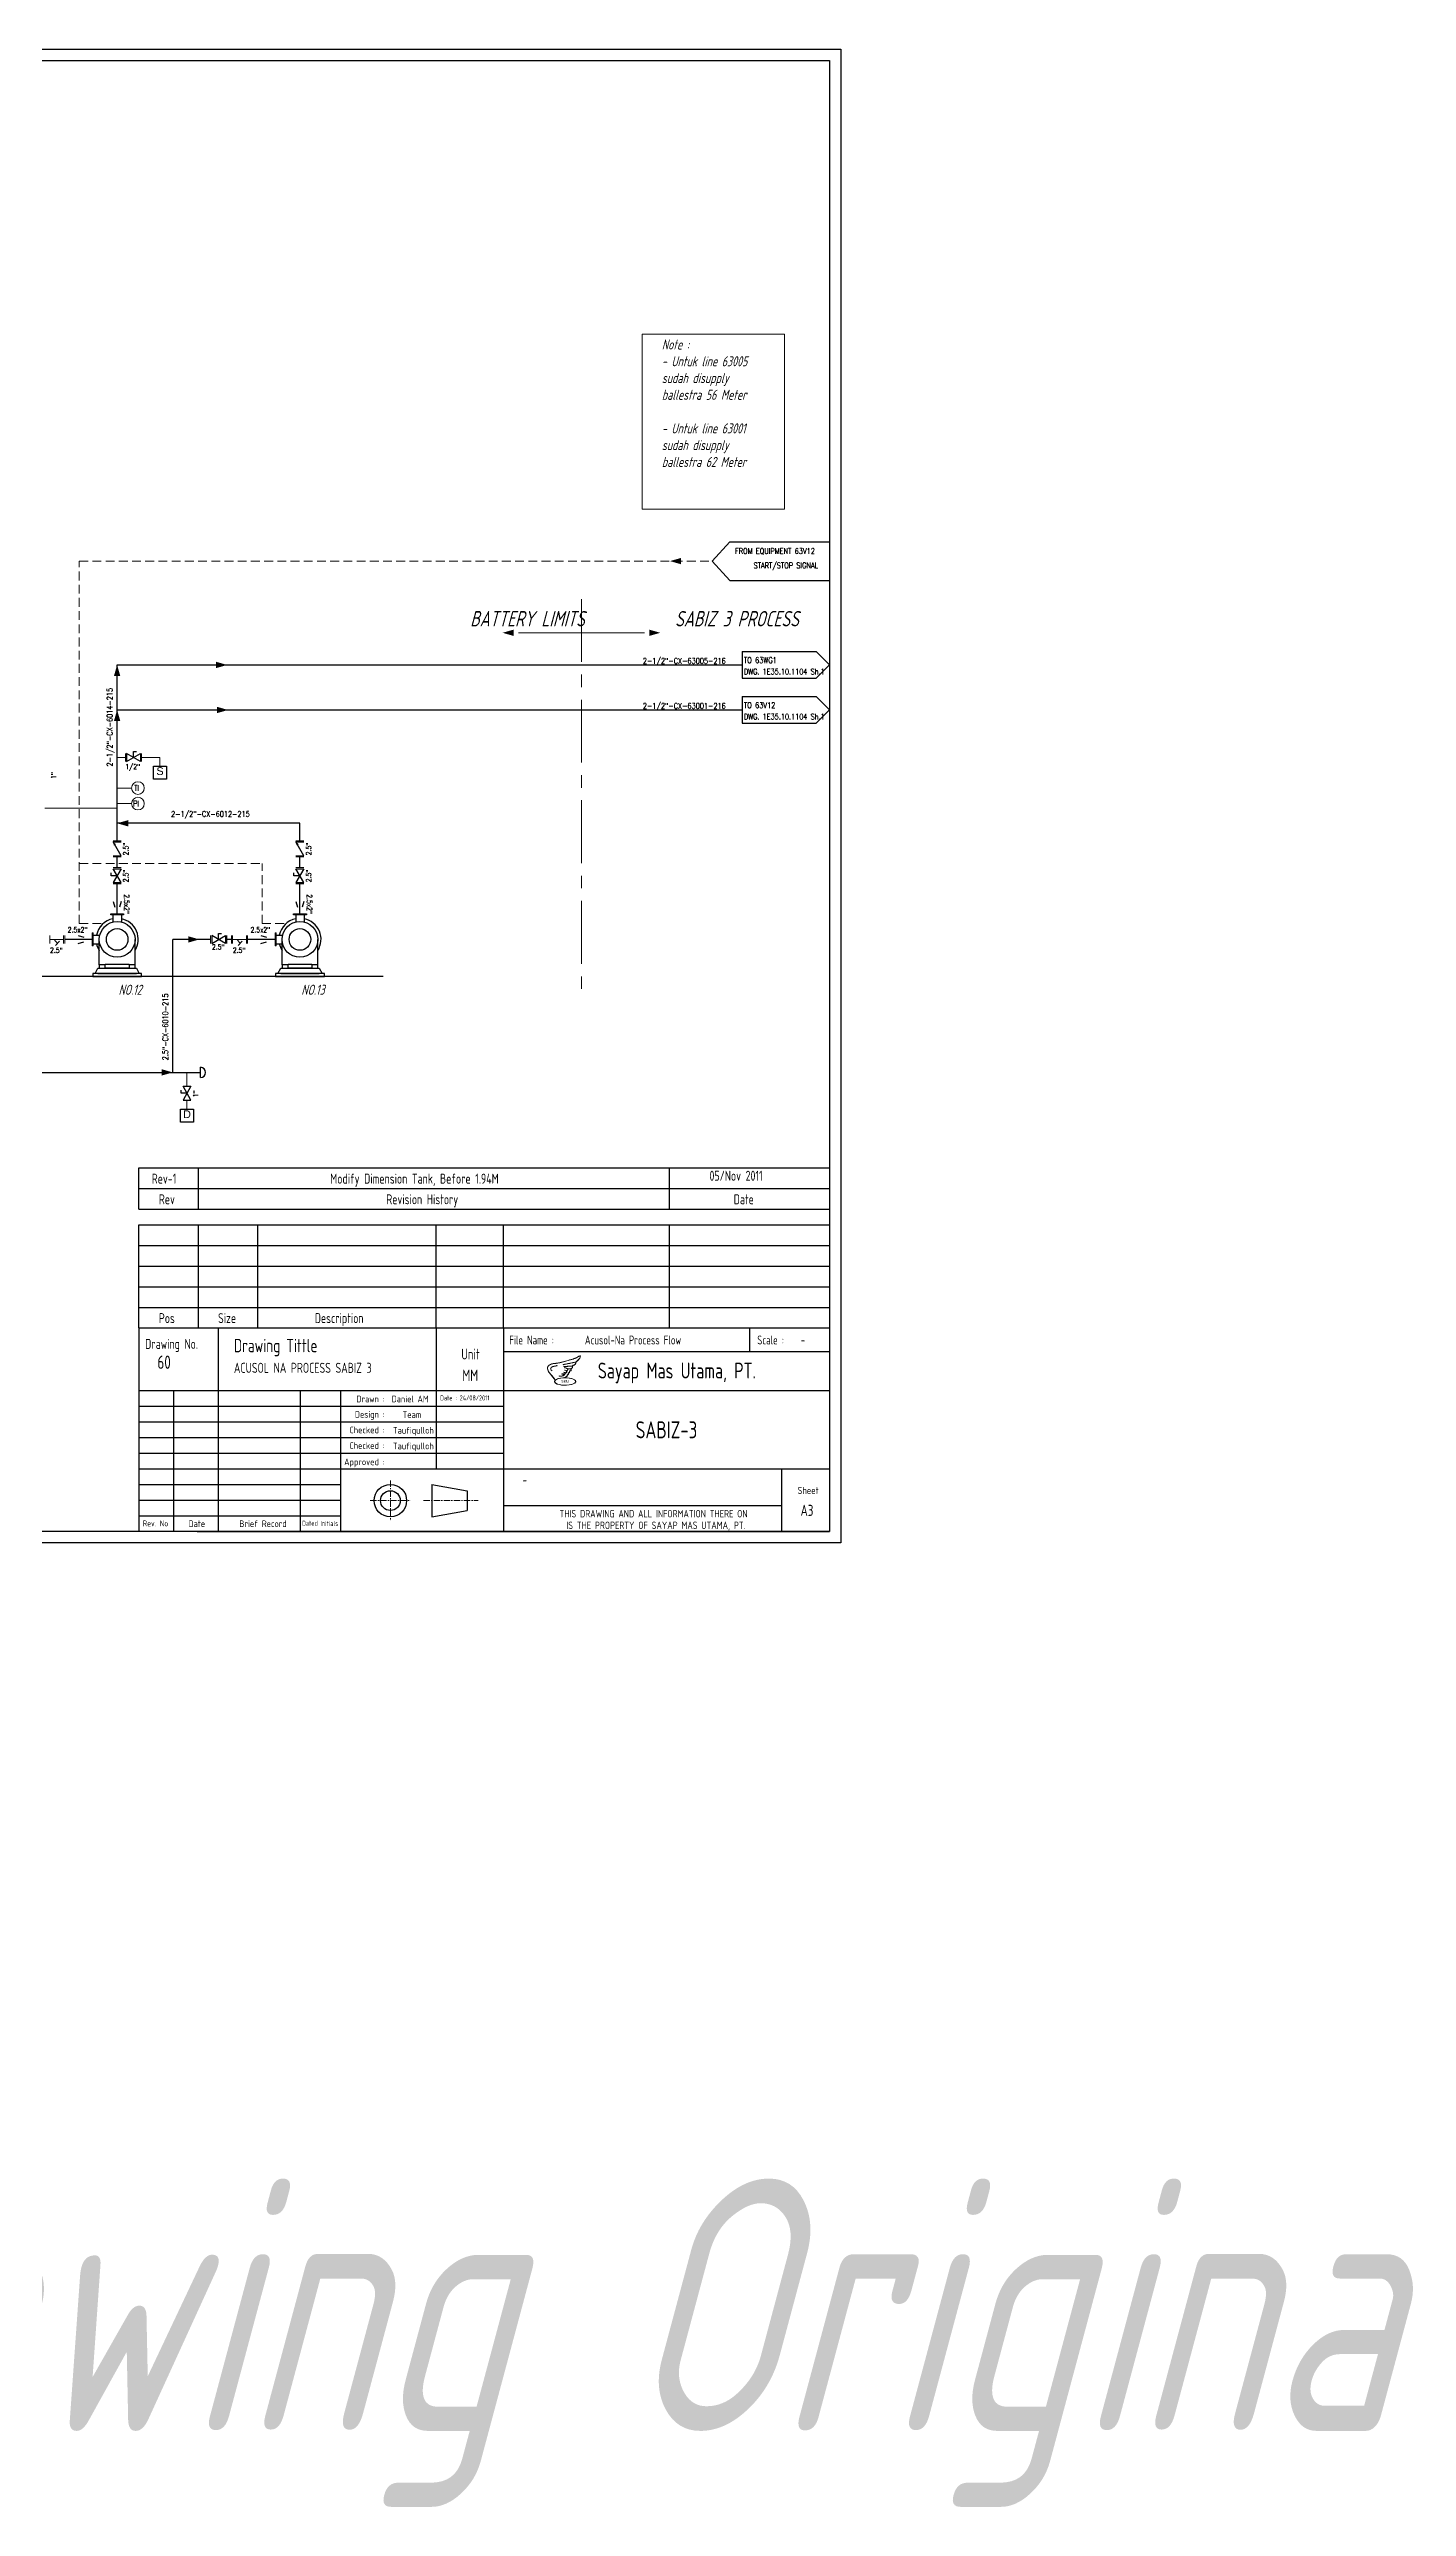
# Model space of a CAD drawing. Extents: x -29512 to 147477, y -5232 to 39709.
# Drawn here: x 140248.1 to 140517.9, y 7684.6 to 8173.2 of the extents above; entities that cross this region are included whole.
import ezdxf
from ezdxf.enums import TextEntityAlignment as Align

# ---------------------------------------------------------------- set-up
doc = ezdxf.new("R2010")
doc.units = 0
doc.linetypes.add('CENTER', pattern=[2, 1.25, -0.25, 0.25, -0.25])
doc.linetypes.add('HIDDEN', pattern=[0.375, 0.25, -0.125])
doc.layers.get('0').update_dxf_attribs({"linetype": 'CONTINUOUS'})
doc.layers.add('DIMENSI', color=20, linetype='CONTINUOUS', lineweight=9)
doc.layers.add('FITTING', color=7, linetype='CONTINUOUS', lineweight=13)
for name, color, linetype in [('DIMENSION', 3, 'CONTINUOUS'), ('P-707D', 7, 'CONTINUOUS'), ('RAHMEN025', 7, 'CONTINUOUS'), ('RAHMEN07', 5, 'CONTINUOUS'), ('RED', 1, 'CONTINUOUS'), ('roller', 11, 'CONTINUOUS'), ('S', 7, 'CONTINUOUS')]:
    doc.layers.add(name, color=color, linetype=linetype)
doc.styles.add('A3', font='arial.ttf', dxfattribs={"height": 0.3})
doc.styles.add('ISOCP', font='isocp.shx', dxfattribs={"width": 0.8, "height": 2})
doc.styles.add('S', font='ITALIC', dxfattribs={"height": 6})
doc.styles.add('S25', font='SIMPLEX', dxfattribs={"width": 0.8, "height": 0.25})
doc.styles.add('S3', font='SIMPLEX', dxfattribs={"width": 0.9, "height": 0.3})
doc.styles.add('S35S', font='SIMPLEX', dxfattribs={"width": 0.5, "height": 0.35})
doc.styles.get("Standard").update_dxf_attribs({"font": 'isocp.shx'})
doc.styles.add('STYLE4', font='isocp.shx', dxfattribs={"width": 0.8, "oblique": 15, "height": 2})

# ---------------------------------------------------------------- blocks, each defined once
blk = doc.blocks.new('LOSAN', base_point=(47, 38))
for p, q in [((47, 38.7), (50.9, 38.7)), ((47, 37.3), (50.9, 37.3))]:
    blk.add_line(p, q)
at = {"layer": 'S'}
for tag, p, height, style, width in [('3', (47.1, 38.1), 0.35, 'S35S', 0.5), ('4', (47.1, 37.5), 0.35, 'S35S', 0.5), ('2', (47.1, 37.5), 0.3, 'S3', 0.9), ('1', (47.1, 38.1), 0.3, 'S3', 0.9)]:
    blk.add_attdef(tag, p, '', height=height, dxfattribs=dict(at, style=style, width=width))
blk = doc.blocks.new('A$C0A2C2E44')
at = {"color": 1}
for p, q in [((0.182, 0.563), (0.186, 0.568)), ((0.306, 0.203), (0.313, 0.206)), ((0.377, 0.783), (0.38, 0.778)), ((0.465, 0.367), (0.464, 0.362)), ((0.573, 0.45), (0.572, 0.444)), ((0.621, 0.816), (0.622, 0.81)), ((0.638, 0.518), (0.636, 0.513)), ((0.652, 0.747), (0.652, 0.741)), ((0.67, 0.594), (0.669, 0.589)), ((0.683, 0.291), (0.672, 0.288)), ((0.677, 0.698), (0.676, 0.692)), ((0.689, 0.298), (0.683, 0.291)), ((0.687, 0.455), (0.693, 0.454)), ((0.693, 0.454), (0.689, 0.449))]:
    blk.add_line(p, q, dxfattribs=at)
blk.add_ellipse((0.694, 0.147), major_axis=(0.415, 0), ratio=0.340845, dxfattribs=at)
for points, knots in [([(0, 0.689), (0.002, 0.729), (0.027, 0.764), (0.086, 0.813), (0.123, 0.829), (0.24, 0.864), (0.313, 0.866), (0.46, 0.89), (0.534, 0.906), (0.678, 0.941), (0.748, 0.961), (0.893, 1.005), (0.971, 1.028), (1.067, 1.059), (1.092, 1.067), (1.142, 1.09), (1.165, 1.102), (1.223, 1.137), (1.255, 1.159), (1.287, 1.161), (1.297, 1.154), (1.299, 1.132), (1.296, 1.118), (1.286, 1.079), (1.274, 1.058), (1.241, 1.021), (1.223, 1.004), (1.196, 0.971), (1.184, 0.957), (1.153, 0.936), (1.139, 0.93), (1.129, 0.908), (1.129, 0.89), (1.117, 0.839), (1.09, 0.812), (1.033, 0.788), (1.009, 0.781), (0.991, 0.759), (0.993, 0.742), (0.989, 0.702), (0.981, 0.683), (0.953, 0.66), (0.933, 0.654), (0.92, 0.644), (0.921, 0.643), (0.929, 0.626), (0.936, 0.614), (0.935, 0.59), (0.93, 0.579), (0.908, 0.561), (0.887, 0.561), (0.869, 0.556), (0.869, 0.556), (0.872, 0.54), (0.877, 0.527), (0.874, 0.503), (0.867, 0.493), (0.845, 0.487), (0.833, 0.486), (0.83, 0.484), (0.83, 0.483), (0.831, 0.471), (0.832, 0.464), (0.832, 0.452), (0.831, 0.446), (0.825, 0.429), (0.818, 0.419), (0.799, 0.403), (0.786, 0.397), (0.778, 0.387), (0.782, 0.372), (0.769, 0.348), (0.757, 0.343), (0.733, 0.332), (0.723, 0.327), (0.705, 0.314), (0.697, 0.306), (0.689, 0.298)], [0, 0, 0, 0, 0.112073, 0.112073, 0.224146, 0.224146, 0.448293, 0.448293, 0.672439, 0.672439, 0.896585, 0.896585, 1.120731, 1.120731, 1.219343, 1.219343, 1.294581, 1.294581, 1.368103, 1.368103, 1.401614, 1.401614, 1.435126, 1.435126, 1.508266, 1.508266, 1.581406, 1.581406, 1.636272, 1.636272, 1.68334, 1.68334, 1.730409, 1.730409, 1.826705, 1.826705, 1.89211, 1.89211, 1.945825, 1.945825, 1.99954, 1.99954, 2.039843, 2.039843, 2.067924, 2.067924, 2.096006, 2.096006, 2.124087, 2.124087, 2.164088, 2.164088, 2.192796, 2.192796, 2.221504, 2.221504, 2.247194, 2.247194, 2.272885, 2.272885, 2.289397, 2.289397, 2.305909, 2.305909, 2.322421, 2.322421, 2.355445, 2.355445, 2.388458, 2.388458, 2.422729, 2.422729, 2.456999, 2.456999, 2.49127, 2.49127, 2.526206, 2.526206, 2.526206, 2.526206]), ([(0, 0.689), (-0.001, 0.663), (0.001, 0.634), (0.019, 0.583), (0.031, 0.559), (0.066, 0.501), (0.091, 0.469), (0.116, 0.438)], [0, 0, 0, 0, 0.0794682, 0.0794682, 0.1589365, 0.1589365, 0.278945, 0.278945, 0.278945, 0.278945]), ([(0.116, 0.438), (0.178, 0.364), (0.237, 0.287), (0.301, 0.209), (0.303, 0.206), (0.306, 0.203)], [0, 0, 0, 0, 0.2904194, 0.2904194, 0.3019642, 0.3019642, 0.3019642, 0.3019642]), ([(0.182, 0.563), (0.151, 0.588), (0.128, 0.611), (0.124, 0.668), (0.132, 0.691), (0.167, 0.722), (0.194, 0.734), (0.243, 0.753), (0.267, 0.756), (0.315, 0.76), (0.337, 0.762), (0.365, 0.775), (0.371, 0.779), (0.377, 0.783)], [0, 0, 0, 0, 0.1141886, 0.1141886, 0.1970745, 0.1970745, 0.2799604, 0.2799604, 0.3628464, 0.3628464, 0.4208339, 0.4208339, 0.4419315, 0.4419315, 0.4419315, 0.4419315]), ([(0.186, 0.568), (0.157, 0.591), (0.136, 0.612), (0.129, 0.659), (0.135, 0.683), (0.164, 0.713), (0.189, 0.726), (0.239, 0.745), (0.263, 0.75), (0.311, 0.754), (0.333, 0.756), (0.364, 0.768), (0.373, 0.773), (0.38, 0.778)], [0, 0, 0, 0, 0.1070866, 0.1070866, 0.1896444, 0.1896444, 0.2722021, 0.2722021, 0.3592387, 0.3592387, 0.4157454, 0.4157454, 0.4419315, 0.4419315, 0.4419315, 0.4419315]), ([(1.116, 0.147), (1.116, 0.172), (1.098, 0.196), (1.011, 0.254), (0.905, 0.282), (0.664, 0.3), (0.532, 0.29), (0.338, 0.238), (0.275, 0.196), (0.271, 0.097), (0.346, 0.05), (0.576, -0.002), (0.729, -0.007), (0.984, 0.029), (1.082, 0.069), (1.113, 0.128), (1.116, 0.138), (1.116, 0.147)], [0, 0, 0, 0, 0.467517, 0.467517, 1.353854, 1.353854, 2.240192, 2.240192, 3.12653, 3.12653, 4.119349, 4.119349, 5.112169, 5.112169, 6.104989, 6.104989, 6.283185, 6.283185, 6.283185, 6.283185]), ([(0.464, 0.362), (0.503, 0.357), (0.544, 0.352), (0.61, 0.367), (0.635, 0.382), (0.673, 0.419), (0.689, 0.439), (0.723, 0.484), (0.742, 0.508), (0.773, 0.549), (0.788, 0.565), (0.8, 0.601), (0.802, 0.614), (0.806, 0.634), (0.809, 0.64), (0.809, 0.65)], [0, 0, 0, 0, 0.1171299, 0.1171299, 0.1949164, 0.1949164, 0.2727028, 0.2727028, 0.3630052, 0.3630052, 0.4278676, 0.4278676, 0.4667028, 0.4667028, 0.4898522, 0.4898522, 0.4898522, 0.4898522]), ([(0.465, 0.367), (0.492, 0.364), (0.544, 0.358), (0.612, 0.371), (0.663, 0.415), (0.708, 0.474), (0.753, 0.532), (0.783, 0.572), (0.79, 0.588), (0.793, 0.602), (0.797, 0.617), (0.8, 0.636), (0.804, 0.648), (0.803, 0.655), (0.802, 0.657)], [0, 0, 0, 0, 0.0801736, 0.1601008, 0.1950859, 0.2806082, 0.3822921, 0.413522, 0.4309294, 0.4353954, 0.4549654, 0.4778773, 0.4910855, 0.4962277, 0.4962277, 0.4962277, 0.4962277]), ([(0.573, 0.45), (0.601, 0.446), (0.628, 0.443), (0.666, 0.45), (0.677, 0.452), (0.687, 0.455)], [0, 0, 0, 0, 0.0850364, 0.0850364, 0.1176317, 0.1176317, 0.1176317, 0.1176317]), ([(0.621, 0.816), (0.683, 0.831), (0.745, 0.845), (0.861, 0.864), (0.914, 0.874), (1.012, 0.896), (1.06, 0.904), (1.125, 0.911)], [0, 0, 0, 0, 0.1931977, 0.1931977, 0.3512561, 0.3512561, 0.4989343, 0.4989343, 0.4989343, 0.4989343]), ([(0.622, 0.81), (0.698, 0.829), (0.772, 0.842), (0.9, 0.865), (0.949, 0.877), (1.036, 0.894), (1.075, 0.899), (1.124, 0.905)], [0, 0, 0, 0, 0.232997, 0.232997, 0.3855173, 0.3855173, 0.4975809, 0.4975809, 0.4975809, 0.4975809]), ([(0.652, 0.747), (0.707, 0.745), (0.762, 0.747), (0.839, 0.752), (0.86, 0.753), (0.898, 0.754), (0.914, 0.754), (0.943, 0.755), (0.957, 0.756), (0.986, 0.758)], [0, 0, 0, 0, 0.1641507, 0.1641507, 0.229477, 0.229477, 0.2780522, 0.2780522, 0.3171629, 0.3171629, 0.3171629, 0.3171629]), ([(0.652, 0.741), (0.703, 0.74), (0.755, 0.74), (0.847, 0.747), (0.888, 0.748), (0.943, 0.749), (0.957, 0.75), (0.987, 0.752)], [0, 0, 0, 0, 0.1524056, 0.1524056, 0.2775783, 0.2775783, 0.3171629, 0.3171629, 0.3171629, 0.3171629]), ([(0.676, 0.692), (0.701, 0.686), (0.725, 0.679), (0.773, 0.659), (0.8, 0.65), (0.836, 0.646), (0.847, 0.646), (0.865, 0.645), (0.873, 0.644), (0.887, 0.643), (0.893, 0.642), (0.917, 0.642)], [0, 0, 0, 0, 0.0781297, 0.0781297, 0.1562594, 0.1562594, 0.1873182, 0.1873182, 0.2105792, 0.2105792, 0.2303682, 0.2303682, 0.2303682, 0.2303682]), ([(0.677, 0.698), (0.695, 0.693), (0.728, 0.686), (0.771, 0.665), (0.822, 0.651), (0.865, 0.651), (0.895, 0.648), (0.917, 0.648)], [0, 0, 0, 0, 0.0559434, 0.0991961, 0.1433993, 0.2119753, 0.2303682, 0.2303682, 0.2303682, 0.2303682])]:
    blk.add_open_spline(points, degree=3, knots=knots, dxfattribs=at)
at = {"color": 1, "start_tangent": (0.041652, 0.999132)}
blk.add_spline([(0.006, 0.689), (0.021, 0.738), (0.217, 0.848), (0.344, 0.865), (0.489, 0.891), (0.675, 0.935), (0.861, 0.989), (1.06, 1.051), (1.192, 1.111), (1.291, 1.147), (1.288, 1.109), (1.263, 1.056), (1.216, 1.005), (1.165, 0.951), (1.132, 0.927), (1.12, 0.878), (1.069, 0.81), (0.989, 0.764), (0.985, 0.717), (0.947, 0.665), (0.917, 0.647), (0.928, 0.612), (0.914, 0.574), (0.865, 0.558), (0.87, 0.52), (0.858, 0.497), (0.825, 0.488), (0.825, 0.469), (0.821, 0.436), (0.795, 0.408), (0.776, 0.394), (0.772, 0.366), (0.732, 0.338), (0.685, 0.303)], degree=3, dxfattribs=at)
at = {"color": 1}
for points in [[(0.006, 0.689), (0.006, 0.656), (0.023, 0.592), (0.069, 0.509), (0.121, 0.442)], [(0.121, 0.442), (0.182, 0.368), (0.235, 0.301), (0.289, 0.233), (0.31, 0.207)], [(0.31, 0.207), (0.313, 0.206)], [(0.572, 0.444), (0.63, 0.439), (0.689, 0.449)], [(0.636, 0.513), (0.675, 0.502), (0.72, 0.49)], [(0.67, 0.594), (0.735, 0.583), (0.78, 0.569)], [(0.685, 0.303), (0.672, 0.288)]]:
    blk.add_spline(points, degree=3, dxfattribs=at)
for points in [[(0.638, 0.518), (0.666, 0.511), (0.694, 0.503), (0.722, 0.495)], [(0.669, 0.589), (0.707, 0.584), (0.742, 0.576), (0.778, 0.563)]]:
    blk.add_open_spline(points, degree=3, dxfattribs=at)
at = {"color": 1, "insert": (0.7, 0.155), "char_height": 0.1, "width": 1.8, "attachment_point": 5}
blk.add_mtext('\\fArial|b0|i0|c0|p34;SMU', dxfattribs=at)
blk = doc.blocks.new('A$C2CDC6E2D')
at = {"layer": 'DIMENSI', "xscale": 9, "yscale": 9, "zscale": 9}
blk.add_blockref('A$C0A2C2E44', (0, 0), dxfattribs=at)
blk = doc.blocks.new('PRESA', base_point=(1.75, 0.1))
for p, q in [((1.5, 0.1), (1.5, 0.6)), ((1.5, 0.6), (2, 0.6)), ((2, 0.1), (1.5, 0.1)), ((2, 0.6), (2, 0.1))]:
    blk.add_line(p, q)
at = {"style": 'S', "width": 1.2}
blk.add_attdef('1', text='', height=0.3, dxfattribs=at).set_placement((1.75, 0.2), align=Align.CENTER)
blk = doc.blocks.new('FRECC2', base_point=(19.5, 44))
at = {"layer": 'RED'}
blk.add_solid([(19.5, 44), (19.85, 44.1), (19.85, 43.9)], dxfattribs=at)

msp = doc.modelspace()

# ---------------------------------------------------------------- linework, layer by layer
for p, q in [((140385.7666, 8053.4189), (140385.7666, 8048.1223)), ((140400.5215, 8053.4189), (140403.1698, 8050.7706)), ((140403.1698, 8050.7706), (140400.5215, 8048.1223)), ((140385.7666, 8044.467), (140385.7666, 8039.1704)), ((140400.5215, 8044.467), (140403.1698, 8041.8187)), ((140403.1698, 8041.8187), (140400.5215, 8039.1704)), ((140264.8411, 8033.5306), (140265.4312, 8033.5306)), ((140264.8411, 8032.3503), (140264.8411, 8033.5306)), ((140263.4642, 8033.1372), (140263.4642, 8031.5635)), ((140266.218, 8031.5635), (140263.4642, 8033.1372)), ((140263.4642, 8031.5635), (140266.218, 8033.1372)), ((140266.218, 8033.1372), (140266.218, 8031.5635)), ((140260.4131, 8008.8631), (140260.4131, 8009.4532)), ((140261.5933, 8008.8631), (140260.4131, 8008.8631)), ((140260.8065, 8010.24), (140262.3801, 8010.24)), ((140262.3801, 8010.24), (140260.8065, 8007.4862)), ((140262.3801, 8007.4862), (140260.8065, 8010.24)), ((140296.7333, 8008.8631), (140296.7333, 8009.4532)), ((140297.9135, 8008.8631), (140296.7333, 8008.8631)), ((140297.1267, 8010.24), (140298.7003, 8010.24)), ((140298.7003, 8010.24), (140297.1267, 8007.4862)), ((140298.7003, 8007.4862), (140297.1267, 8010.24)), ((140260.8065, 8007.4862), (140262.3801, 8007.4862)), ((140297.1267, 8007.4862), (140298.7003, 8007.4862)), ((140280.3909, 7996.9846), (140280.3909, 7995.411)), ((140283.1447, 7995.411), (140280.3909, 7996.9846)), ((140280.3909, 7995.411), (140283.1447, 7996.9846)), ((140281.7678, 7997.378), (140282.3579, 7997.378)), ((140281.7678, 7996.1978), (140281.7678, 7997.378)), ((140283.1447, 7996.9846), (140283.1447, 7995.411)), ((140274.2893, 7965.6383), (140274.2893, 7966.2284)), ((140275.4695, 7965.6383), (140274.2893, 7965.6383)), ((140274.6827, 7967.0152), (140276.2563, 7967.0152)), ((140276.2563, 7967.0152), (140274.6827, 7964.2614)), ((140276.2563, 7964.2614), (140274.6827, 7967.0152)), ((140274.6827, 7964.2614), (140276.2563, 7964.2614))]:
    msp.add_line(p, q)
at = {"lineweight": 15}
for p, q in [((140248.1976, 7996.1975), (140250.9514, 7996.1981)), ((140249.1106, 7996.1978), (140249.7324, 7995.4191)), ((140250.1136, 7995.8441), (140249.3512, 7994.994)), ((140284.5179, 7996.1975), (140287.2717, 7996.1981)), ((140285.4309, 7996.1978), (140286.0526, 7995.4191)), ((140286.4339, 7995.8441), (140285.6714, 7994.994))]:
    msp.add_line(p, q, dxfattribs=at)
for points in [[(140248.1976, 7996.9839), (140248.1976, 7995.4102)], [(140250.9514, 7996.9839), (140250.9514, 7995.4102)], [(140284.5179, 7996.9839), (140284.5179, 7995.4102)], [(140287.2717, 7996.9839), (140287.2717, 7995.4102)]]:
    msp.add_lwpolyline(points, dxfattribs=at)
at = {"layer": 'DIMENSI', "color": 0, "linetype": 'ByBlock', "lineweight": 9}
for points in [[(140260.3138, 8001.2526), (140262.889, 8001.2526)], [(140260.3138, 8001.0573), (140262.889, 8001.0573)], [(140296.634, 8001.2526), (140299.2092, 8001.2526)], [(140296.634, 8001.0573), (140299.2092, 8001.0573)], [(140256.649, 7994.9102), (140256.649, 7997.4854)], [(140256.8444, 7994.9102), (140256.8444, 7997.4854)], [(140292.9693, 7994.9102), (140292.9693, 7997.4854)], [(140293.1646, 7994.9102), (140293.1646, 7997.4854)]]:
    msp.add_lwpolyline(points, close=True, dxfattribs=at)
at = {"layer": 'DIMENSION', "color": 0, "linetype": 'ByBlock', "ltscale": 0.5}
for p, q in [((140383.3232, 8075.2784), (140379.8337, 8071.4157)), ((140383.3232, 8075.2784), (140403.1698, 8075.2784)), ((140379.8337, 8071.4157), (140383.3232, 8067.5529)), ((140383.3232, 8067.5529), (140403.1698, 8067.5529)), ((140278.1462, 7968.7405), (140278.1462, 7970.7781))]:
    msp.add_line(p, q, dxfattribs=at)
at = {"layer": 'DIMENSION', "color": 4, "linetype": 'HIDDEN', "lineweight": 15, "ltscale": 7}
for p, q in [((140254.0684, 7999.338), (140254.0684, 8071.4157)), ((140254.0684, 8071.4157), (140379.8337, 8071.4157)), ((140254.0684, 8011.2758), (140290.3887, 8011.2758)), ((140290.3887, 7999.338), (140290.3887, 8011.2758)), ((140254.0684, 7999.338), (140258.8265, 7999.338)), ((140290.3887, 7999.338), (140295.1467, 7999.338))]:
    msp.add_line(p, q, dxfattribs=at)
at = {"layer": 'DIMENSION', "color": 1, "lineweight": 25, "ltscale": 0.5}
for p, q in [((140261.5933, 8015.8257), (140261.5933, 8050.7706)), ((140261.5933, 8050.7706), (140385.7666, 8050.7706)), ((140261.5933, 8041.8187), (140385.7666, 8041.8187)), ((140297.9135, 8019.2875), (140261.5933, 8019.2875)), ((140297.9135, 8015.8257), (140297.9135, 8019.2875)), ((140261.5933, 8010.4705), (140261.5933, 8012.6109)), ((140297.9135, 8010.4705), (140297.9135, 8012.6109)), ((140261.5933, 8001.2526), (140261.5933, 8007.2557)), ((140297.9135, 8001.2526), (140297.9135, 8007.2557)), ((140256.649, 7996.1978), (140251.1819, 7996.1978)), ((140272.6528, 7969.7593), (140272.6528, 7996.1978)), ((140280.1579, 7996.1978), (140272.6528, 7996.1978)), ((140284.2874, 7996.1978), (140283.3752, 7996.1978)), ((140292.9693, 7996.1978), (140287.4997, 7996.1978))]:
    msp.add_line(p, q, dxfattribs=at)
at = {"layer": 'DIMENSION', "color": 0, "linetype": 'ByBlock', "lineweight": 15, "ltscale": 0.5}
for p, q in [((140261.5933, 8032.3503), (140263.2337, 8032.3503)), ((140266.4485, 8032.3503), (140270.1033, 8032.3503)), ((140270.1033, 8032.3503), (140270.1033, 8030.659)), ((140264.4674, 8026.2949), (140261.5933, 8026.2949)), ((140261.5933, 8022.2705), (140247.1972, 8022.2705)), ((140264.4674, 8023.2013), (140261.5933, 8023.2013)), ((140275.4695, 7969.7593), (140275.4695, 7967.0152)), ((140275.4695, 7964.2614), (140275.4695, 7962.4464))]:
    msp.add_line(p, q, dxfattribs=at)
at = {"layer": 'DIMENSION', "color": 6, "linetype": 'ByBlock', "lineweight": 15, "ltscale": 0.5}
for p, q in [((140263.2337, 8033.1372), (140263.2337, 8031.5635)), ((140266.4485, 8033.1372), (140266.4485, 8031.5635)), ((140260.8065, 8015.8257), (140262.3801, 8015.8257)), ((140297.1267, 8015.8257), (140298.7003, 8015.8257)), ((140260.8065, 8012.6109), (140262.3801, 8012.6109)), ((140260.8065, 8010.4705), (140262.3801, 8010.4705)), ((140297.1267, 8012.6109), (140298.7003, 8012.6109)), ((140297.1267, 8010.4705), (140298.7003, 8010.4705)), ((140260.8065, 8007.2557), (140262.3801, 8007.2557)), ((140297.1267, 8007.2557), (140298.7003, 8007.2557)), ((140251.1819, 7996.9846), (140251.1819, 7995.411)), ((140280.1604, 7996.9846), (140280.1604, 7995.411)), ((140283.3752, 7996.9846), (140283.3752, 7995.411)), ((140284.2874, 7996.9846), (140284.2874, 7995.411)), ((140287.5022, 7996.9846), (140287.5022, 7995.411))]:
    msp.add_line(p, q, dxfattribs=at)
at = {"layer": 'DIMENSION', "color": 7, "linetype": 'ByBlock', "ltscale": 0.5}
msp.add_line((140314.466, 7988.8312), (140029.537, 7988.8312), dxfattribs=at)
at = {"layer": 'DIMENSION', "color": 7}
for p, q in [((140371.372, 7946.6824), (140371.372, 7950.7774)), ((140371.372, 7942.5874), (140371.372, 7946.6824)), ((140371.372, 7935.3347), (140371.372, 7939.4297)), ((140371.372, 7931.2397), (140371.372, 7935.3347)), ((140371.372, 7927.1447), (140371.372, 7931.2397)), ((140371.372, 7923.0497), (140371.372, 7927.1447)), ((140371.372, 7918.9547), (140371.372, 7923.0497)), ((140324.1534, 7887.8432), (140324.1534, 7881.3953)), ((140324.1534, 7887.8432), (140331.1529, 7886.585)), ((140324.1534, 7881.3953), (140331.1529, 7882.6535)), ((140331.1529, 7886.585), (140331.1529, 7882.6535))]:
    msp.add_line(p, q, dxfattribs=at)
at = {"layer": 'DIMENSION', "linetype": 'CENTER', "lineweight": 9}
for p, q in [((140315.8957, 7888.6255), (140315.8957, 7880.6084)), ((140311.8849, 7884.6192), (140319.9065, 7884.6192)), ((140322.5022, 7884.6192), (140333.3548, 7884.6192))]:
    msp.add_line(p, q, dxfattribs=at)
at = {"layer": 'DIMENSION', "color": 6, "linetype": 'ByBlock', "ltscale": 0.5}
msp.add_lwpolyline([(140405.4198, 7876.2005), (139985.4198, 7876.2005), (139985.4198, 8173.2005), (140405.4198, 8173.2005)], close=True, dxfattribs=at)
at = {"layer": 'DIMENSION', "color": 0, "linetype": 'ByBlock', "ltscale": 0.5}
for points in [[(139987.6698, 8170.9505), (140403.1698, 8170.9505), (140403.1698, 7878.4505), (139987.6698, 7878.4505)], [(140256.7538, 7988.8312), (140266.449, 7988.8312), (140266.449, 7989.3914), (140256.7538, 7989.3914)], [(140259.2347, 7991.3022), (140263.9681, 7991.3022), (140263.9681, 7990.4583), (140259.2347, 7990.4583)], [(140293.074, 7988.8312), (140302.7692, 7988.8312), (140302.7692, 7989.3914), (140293.074, 7989.3914)], [(140295.5549, 7991.3022), (140300.2883, 7991.3022), (140300.2883, 7990.4583), (140295.5549, 7990.4583)]]:
    msp.add_lwpolyline(points, close=True, dxfattribs=at)
for points in [[(140260.7542, 8000.3018, 0.29941233), (140257.4973, 7997.045)], [(140265.1549, 7993.9767, 0.52247313), (140262.4485, 8000.3018)], [(140297.0745, 8000.3018, 0.29941233), (140293.8176, 7997.045)], [(140301.4752, 7993.9767, 0.52247313), (140298.7688, 8000.3018)], [(140257.4973, 7995.3506, 0.08899884), (140258.0478, 7993.9767)], [(140293.8176, 7995.3506, 0.08899884), (140294.3681, 7993.9767)]]:
    msp.add_lwpolyline(points, format="xyb", dxfattribs=at)
for points in [[(140260.3138, 8001.0573), (140260.3138, 8001.2526)], [(140260.7542, 8001.0573), (140260.7542, 7999.6489)], [(140262.4485, 8001.0573), (140262.4485, 7999.6489)], [(140262.889, 8001.2526), (140262.889, 8001.0573)], [(140296.634, 8001.0573), (140296.634, 8001.2526)], [(140297.0745, 8001.0573), (140297.0745, 7999.6489)], [(140298.7688, 8001.0573), (140298.7688, 7999.6489)], [(140299.2092, 8001.2526), (140299.2092, 8001.0573)], [(140256.649, 7997.4854), (140256.8444, 7997.4854)], [(140256.8444, 7994.9102), (140256.649, 7994.9102)], [(140256.8444, 7997.045), (140258.1503, 7997.045)], [(140256.8444, 7995.3506), (140258.1503, 7995.3506)], [(140258.0478, 7991.1382), (140258.0478, 7996.1978)], [(140265.1549, 7991.1382), (140265.1549, 7996.1978)], [(140292.9693, 7997.4854), (140293.1646, 7997.4854)], [(140293.1646, 7994.9102), (140292.9693, 7994.9102)], [(140293.1646, 7997.045), (140294.4705, 7997.045)], [(140293.1646, 7995.3506), (140294.4705, 7995.3506)], [(140294.3681, 7991.1382), (140294.3681, 7996.1978)], [(140301.4752, 7991.1382), (140301.4752, 7996.1978)], [(140257.2094, 7989.3914), (140257.7733, 7990.4583), (140265.4294, 7990.4583), (140265.9933, 7989.3914)], [(140257.7733, 7989.3914), (140265.4294, 7989.3914)], [(140259.2347, 7991.1382), (140258.0478, 7991.1382), (140258.0478, 7990.4583), (140265.1549, 7990.4583), (140265.1549, 7991.1382), (140263.9681, 7991.1382)], [(140293.5297, 7989.3914), (140294.0936, 7990.4583), (140301.7497, 7990.4583), (140302.3136, 7989.3914)], [(140294.0936, 7989.3914), (140301.7497, 7989.3914)], [(140295.5549, 7991.1382), (140294.3681, 7991.1382), (140294.3681, 7990.4583), (140301.4752, 7990.4583), (140301.4752, 7991.1382), (140300.2883, 7991.1382)]]:
    msp.add_lwpolyline(points, dxfattribs=at)
at = {"layer": 'DIMENSION', "color": 0, "linetype": 'ByBlock', "lineweight": 15, "ltscale": 0.5}
for centre in [(140265.7211, 8026.2949), (140265.7211, 8023.2013)]:
    msp.add_circle(centre, 1.2537, dxfattribs=at)
at = {"layer": 'DIMENSION', "color": 0, "linetype": 'ByBlock', "ltscale": 0.5}
for centre, radius in [((140261.6014, 7996.1978), 3.5535), ((140297.9216, 7996.1978), 3.5535), ((140261.6014, 7996.1978), 2.1507), ((140297.9216, 7996.1978), 2.1507)]:
    msp.add_circle(centre, radius, dxfattribs=at)
at = {"layer": 'DIMENSION', "color": 7}
for radius in [3.224, 1.9657]:
    msp.add_circle((140315.8957, 7884.6192), radius, dxfattribs=at)
at = {"layer": 'DIMENSION', "color": 0, "linetype": 'ByBlock', "ltscale": 0.5}
msp.add_arc((140278.1462, 7969.7593), 1.0188, 270, 90, dxfattribs=at)
at = {"layer": 'FITTING', "color": 3, "linetype": 'CENTER', "ltscale": 10}
for p, q in [((140353.8628, 8063.8592), (140353.8628, 7985.9187)), ((140353.8628, 8057.163), (140367.3263, 8057.163))]:
    msp.add_line(p, q, dxfattribs=at)
at = {"layer": 'FITTING', "color": 0, "linetype": 'CENTER', "ltscale": 10}
msp.add_line((140353.8628, 8057.163), (140340.3993, 8057.163), dxfattribs=at)
at = {"layer": 'FITTING', "color": 1, "linetype": 'ByBlock', "ltscale": 0.5}
msp.add_lwpolyline([(140365.9057, 8116.5023), (140394.232, 8116.5023), (140394.232, 8081.7139), (140365.9057, 8081.7139)], close=True, dxfattribs=at)
at = {"layer": 'P-707D', "color": 1, "lineweight": 25}
msp.add_line((140204.2204, 7969.7593), (140278.1462, 7969.7593), dxfattribs=at)
at = {"layer": 'RAHMEN025', "color": 7}
for p, q in [((140387.2709, 7918.9547), (140387.2709, 7914.2811)), ((140338.3631, 7914.2811), (140403.1698, 7914.2811))]:
    msp.add_line(p, q, dxfattribs=at)
at = {"layer": 'RAHMEN07', "color": 7}
for p, q in [((140265.9321, 7950.7774), (140403.1698, 7950.7774)), ((140265.9321, 7946.6824), (140265.9321, 7950.7774)), ((140265.9321, 7950.7774), (140403.1698, 7950.7774)), ((140277.701, 7950.7774), (140277.701, 7946.6824)), ((140265.9321, 7946.6824), (140403.1698, 7946.6824)), ((140265.9321, 7942.5874), (140265.9321, 7946.6824)), ((140265.9321, 7946.6824), (140403.1698, 7946.6824)), ((140277.701, 7946.6824), (140277.701, 7942.5874)), ((140265.9321, 7942.5874), (140403.1698, 7942.5874)), ((140265.9321, 7942.5874), (140403.1698, 7942.5874)), ((140265.9321, 7942.5874), (140403.1698, 7942.5874)), ((140265.9321, 7935.3347), (140265.9321, 7939.4297)), ((140265.9321, 7939.4297), (140403.1698, 7939.4297)), ((140277.701, 7939.4297), (140277.701, 7935.3347)), ((140289.47, 7939.4297), (140289.47, 7935.3347)), ((140325.0206, 7935.3347), (140325.0206, 7939.4297)), ((140338.3631, 7935.3347), (140338.3631, 7939.4297)), ((140265.9321, 7935.3347), (140403.1698, 7935.3347)), ((140265.9321, 7931.2397), (140265.9321, 7935.3347)), ((140265.9321, 7935.3347), (140403.1698, 7935.3347)), ((140265.9321, 7931.2397), (140403.1698, 7931.2397)), ((140265.9321, 7927.1447), (140265.9321, 7931.2397)), ((140265.9321, 7931.2397), (140403.1698, 7931.2397)), ((140277.701, 7935.3347), (140277.701, 7931.2397)), ((140277.701, 7931.2397), (140277.701, 7927.1447)), ((140289.47, 7935.3347), (140289.47, 7931.2397)), ((140289.47, 7931.2397), (140289.47, 7927.1447)), ((140325.0206, 7931.2397), (140325.0206, 7935.3347)), ((140325.0206, 7927.1447), (140325.0206, 7931.2397)), ((140338.3631, 7931.2397), (140338.3631, 7935.3347)), ((140338.3631, 7927.1447), (140338.3631, 7931.2397)), ((140265.9321, 7927.1447), (140403.1698, 7927.1447)), ((140265.9321, 7923.0497), (140265.9321, 7927.1447)), ((140265.9321, 7927.1447), (140403.1698, 7927.1447)), ((140277.701, 7927.1447), (140277.701, 7923.0497)), ((140289.47, 7927.1447), (140289.47, 7923.0497)), ((140325.0206, 7923.0497), (140325.0206, 7927.1447)), ((140338.3631, 7923.0497), (140338.3631, 7927.1447)), ((140265.9321, 7923.0497), (140403.1698, 7923.0497)), ((140265.9321, 7918.9547), (140265.9321, 7923.0497)), ((140265.9321, 7923.0497), (140403.1698, 7923.0497)), ((140277.701, 7923.0497), (140277.701, 7918.9547)), ((140289.47, 7923.0497), (140289.47, 7918.9547)), ((140325.0206, 7918.9547), (140325.0206, 7923.0497)), ((140338.3631, 7918.9547), (140338.3631, 7923.0497)), ((140265.9321, 7918.9547), (140403.1698, 7918.9547)), ((140265.9321, 7918.9547), (140265.9321, 7878.4505)), ((140281.7022, 7918.9547), (140281.7022, 7878.4505)), ((140325.0206, 7918.9547), (140325.0206, 7890.9133)), ((140338.3631, 7918.9547), (140338.3631, 7878.4505)), ((140265.9321, 7906.4919), (140403.1698, 7906.4919)), ((140272.7765, 7906.4919), (140272.7765, 7878.4505)), ((140297.9893, 7906.4919), (140297.9893, 7878.4505)), ((140305.9598, 7906.4919), (140305.9598, 7878.4505)), ((140265.9321, 7903.3762), (140338.3631, 7903.3762)), ((140265.9321, 7900.2605), (140338.3631, 7900.2605)), ((140265.9321, 7897.1448), (140338.3631, 7897.1448)), ((140265.9321, 7894.029), (140338.3631, 7894.029)), ((140265.9321, 7890.9133), (140403.1698, 7890.9133)), ((140265.9321, 7887.7976), (140305.9598, 7887.7976)), ((140393.6394, 7890.9133), (140393.6394, 7878.4505)), ((140265.9321, 7884.6819), (140305.9598, 7884.6819)), ((140338.3631, 7883.6335), (140393.6394, 7883.6335)), ((140265.9321, 7881.5662), (140305.9598, 7881.5662)), ((140277.4943, 7878.4505), (140403.1698, 7878.4505))]:
    msp.add_line(p, q, dxfattribs=at)
at = {"layer": 'RED', "color": 4, "lineweight": 5}
msp.add_solid([(140371.4488, 8071.4157), (140373.6519, 8072.0451), (140373.6519, 8070.7862)], dxfattribs=at)
at = {"layer": 'RED', "color": 0}
msp.add_solid([(140338.1963, 8057.163), (140340.3993, 8057.7924), (140340.3993, 8056.5335)], dxfattribs=at)
at = {"layer": 'RED', "color": 3}
msp.add_solid([(140369.5293, 8057.163), (140367.3263, 8057.7924), (140367.3263, 8056.5335)], dxfattribs=at)
at = {"layer": 'roller', "color": 0, "linetype": 'ByBlock', "lineweight": 9}
for p, q in [((140254.7788, 7988.8312), (140248.6112, 7988.8312)), ((140264.6852, 7988.8312), (140258.5175, 7988.8312)), ((140291.0991, 7988.8312), (140284.9314, 7988.8312)), ((140301.0055, 7988.8312), (140294.8378, 7988.8312))]:
    msp.add_line(p, q, dxfattribs=at)
at = {"layer": 'S'}
for p, q in [((140262.3801, 8012.8414), (140260.8065, 8015.5952)), ((140260.8065, 8015.5952), (140262.3801, 8015.5952)), ((140298.7003, 8012.8414), (140297.1267, 8015.5952)), ((140297.1267, 8015.5952), (140298.7003, 8015.5952)), ((140260.8065, 8012.8414), (140262.3801, 8012.8414)), ((140297.1267, 8012.8414), (140298.7003, 8012.8414)), ((140260.8065, 8003.7067), (140261.1212, 8002.6052)), ((140262.3801, 8003.7067), (140262.0654, 8002.6052)), ((140297.1267, 8003.7067), (140297.4414, 8002.6052)), ((140298.7003, 8003.7067), (140298.3856, 8002.6052)), ((140253.8603, 7996.9846), (140254.9619, 7996.6699)), ((140253.8603, 7995.411), (140254.9619, 7995.7257)), ((140290.1806, 7996.9846), (140291.2821, 7996.6699)), ((140290.1806, 7995.411), (140291.2821, 7995.7257))]:
    msp.add_line(p, q, dxfattribs=at)
for points in [[(140260.8065, 8015.5952), (140260.9365, 8014.8821), (140261.3621, 8015.1288)], [(140297.1267, 8015.5952), (140297.2568, 8014.8821), (140297.6824, 8015.1288)]]:
    msp.add_solid(points, dxfattribs=at)

# ---------------------------------------------------------------- block references
ref = msp.add_blockref('LOSAN', (140385.7666, 8050.7706), dxfattribs=dict(xscale=3.783312564781909, yscale=3.783312564752279, zscale=3.783312564752145))
ref.add_attrib('1', 'TO 63WG1', (140386.1449, 8051.1489), dxfattribs={"layer": 'S', "height": 1.13499, "style": 'S3', "width": 0.8})
ref.add_attrib('2', 'DWG. 1E35.10.1104 Sh.1', (140386.1449, 8048.879), dxfattribs={"layer": 'S', "height": 1.134994, "style": 'S3', "width": 0.75})
at = {"xscale": 6.294459770608228, "yscale": 6.294459770608228, "zscale": 6.294459770611648}
for p, rotation in [((140261.5933, 8050.7706), 270), ((140283.4583, 8050.7706), 180), ((140261.5933, 8041.8187), 270), ((140283.6494, 8041.8187), 180), ((140277.9306, 7996.1978), 180), ((140272.6528, 7969.7593), 180)]:
    msp.add_blockref('FRECC2', p, dxfattribs=dict(at, rotation=rotation))
ref = msp.add_blockref('LOSAN', (140385.7666, 8041.8187), dxfattribs=dict(xscale=3.783312564781909, yscale=3.783312564752279, zscale=3.783312564752145))
ref.add_attrib('1', 'TO 63V12', (140386.1449, 8042.197), dxfattribs={"layer": 'S', "height": 1.13499, "style": 'S3', "width": 0.8})
ref.add_attrib('2', 'DWG. 1E35.10.1104 Sh.1', (140386.1449, 8039.927), dxfattribs={"layer": 'S', "height": 1.134994, "style": 'S3', "width": 0.75})
at = {"lineweight": 15}
ref = msp.add_blockref('PRESA', (140270.1033, 8028.0776), dxfattribs=dict(at, xscale=5.162921723796899, yscale=5.162921723825093, zscale=5.162921723825171))
ref.add_attrib('1', 'S', dxfattribs={"height": 1.5489, "style": 'A3'}).set_placement((140270.1157, 8028.883), align=Align.CENTER)
at = {"xscale": 6.294459770608228, "yscale": 6.294459770608228, "zscale": 6.294459770611648}
msp.add_blockref('FRECC2', (140261.5933, 8019.2875), dxfattribs=at)
at = {"lineweight": 15}
ref = msp.add_blockref('PRESA', (140275.4695, 7959.865), dxfattribs=dict(at, xscale=5.162921723793261, yscale=5.162921723822365, zscale=5.162921723825171))
ref.add_attrib('1', 'D', dxfattribs={"height": 1.5489, "style": 'A3'}).set_placement((140275.4818, 7960.6704), align=Align.CENTER)
at = {"layer": 'DIMENSION', "color": 7, "xscale": 0.5596831592556555, "yscale": 0.5596831592574745, "zscale": 0.559683159257282}
msp.add_blockref('A$C2CDC6E2D', (140347.1005, 7907.5578), dxfattribs=at)

# ---------------------------------------------------------------- texts
at = {"color": 7, "style": 'ISOCP', "width": 0.8}
msp.add_attdef('MM', (140330.1847, 7908.4047), 'mm', height=2.25, dxfattribs=at)
msp.add_attdef('SABIZ-3', text='-', height=3.375, dxfattribs=at).set_placement((140370.7665, 7898.7026), align=Align.MIDDLE_CENTER)
at = {"layer": 'DIMENSION', "color": 7, "style": 'ISOCP', "width": 0.8}
for s, p in [('THIS DRAWING AND ALL INFORMATION THERE ON', (140349.503, 7881.289)), ('IS THE PROPERTY OF SAYAP MAS UTAMA, PT.', (140350.8442, 7878.9808))]:
    msp.add_text(s, height=1.469116, dxfattribs=at).set_placement(p)
at = {"layer": 'DIMENSION', "color": 1, "insert": (140331.744, 8061.4984), "char_height": 3.068549, "attachment_point": 1, "style": 'STYLE4'}
msp.add_mtext('{\\C0;BATTERY LIMITS}', dxfattribs=at)
at = {"layer": 'DIMENSION', "color": 6, "insert": (140372.4471, 8061.4984), "char_height": 3.068549, "attachment_point": 1, "style": 'STYLE4'}
msp.add_mtext('{\\C3;SABIZ 3 PROCESS}', dxfattribs=at)
at = {"layer": 'DIMENSION', "color": 4, "char_height": 2, "attachment_point": 1, "style": 'STYLE4'}
for s, insert in [('NO.12', (140261.88, 7987.1887)), ('NO.13', (140298.2003, 7987.1887))]:
    msp.add_mtext(s, dxfattribs=dict(at, insert=insert))
at = {"layer": 'DIMENSION', "color": 7, "style": 'ISOCP'}
for s, insert, char_height, width, attachment_point in [('05/Nov 2011', (140379.2981, 7950.2019), 1.986484, 95.522888, 1), ('Rev-1', (140268.4736, 7949.6252), 1.98648, 95.522888, 1), ('Rev', (140269.8833, 7945.5302), 1.98648, 95.522888, 1), ('Modify Dimension Tank, Before 1.94M', (140303.9444, 7949.6252), 1.986484, 95.522888, 1), ('Revision History', (140315.0787, 7945.5302), 1.986484, 95.522888, 1), ('Date', (140384.1167, 7945.5302), 1.98648, 95.522888, 1), ('Pos', (140269.8833, 7921.8975), 1.98648, 95.522888, 1), ('Size', (140281.6522, 7921.8975), 1.98648, 95.522888, 1), ('Description', (140300.8643, 7921.8975), 1.986484, 95.522888, 1), ('Drawing No.\\P{\\H1.3333x;  60}', (140267.1607, 7916.7771), 1.986484, 95.522888, 1), ('Drawing Tittle', (140284.8029, 7916.7771), 2.648646, 127.363851, 1), ('File Name :', (140339.5203, 7917.4381), 1.765764, 84.909234, 1), ('Acusol-Na Process Flow', (140354.5365, 7917.4381), 1.765764, 84.909234, 1), ('Scale : ', (140388.8011, 7917.4381), 1.76576, 84.909234, 1), ('-', (140397.4277, 7917.4381), 1.7658, 84.909234, 1), ('ACUSOL NA PROCESS SABIZ 3', (140284.8029, 7912.0212), 2, 127.363851, 1), ('Unit', (140329.9807, 7914.8135), 2.11892, 101.891081, 1), ('Sayap Mas Utama, PT.', (140357.1166, 7912.0593), 3.15315, 151.623632, 1), ('Design :', (140314.7336, 7902.4296), 1.32432, 8.773792, 3), ('Drawn :', (140314.7336, 7905.5013), 1.32432, 8.773792, 3), ('Daniel AM', (140323.4957, 7905.5013), 1.32432, 8.773792, 3), ('Team', (140322.0407, 7902.3856), 1.32432, 8.773792, 3), ('{\\A1;Date : 24/08/2011}', (140325.7567, 7905.5391), 1, 63.681926, 1), ('Checked :', (140314.7336, 7899.3449), 1.32432, 8.773792, 3), ('Taufiqulloh', (140324.5076, 7899.2699), 1.324323, 8.773792, 3), ('Approved :', (140314.7336, 7892.9901), 1.32432, 8.773792, 3), ('Checked :', (140314.7336, 7896.2292), 1.32432, 8.773792, 3), ('Taufiqulloh', (140324.5076, 7896.1542), 1.324323, 8.773792, 3), ('Sheet', (140396.8103, 7887.3572), 1.41261, 67.927387, 1), ('A3', (140397.4063, 7883.7894), 2.20721, 106.136543, 1), ('Rev. No', (140266.6785, 7880.688), 1.2, 63.681926, 1), ('Date', (140275.7841, 7880.688), 1.32432, 63.681926, 1), ('Brief Record', (140285.8927, 7880.688), 1.324323, 63.681926, 1), ('Dated', (140298.3402, 7880.6166), 1, 51.964451, 1), ('Initials', (140301.9898, 7880.595), 1, 51.964451, 1)]:
    msp.add_mtext(s, dxfattribs=dict(at, insert=insert, char_height=char_height, width=width, attachment_point=attachment_point))
at = {"layer": 'DIMENSION', "color": 7, "style": 'ISOCP', "width": 0.8}
msp.add_attdef('-', (140342.1522, 7887.8197), '-', height=1.8364, dxfattribs=at)
at = {"layer": 'FITTING', "linetype": 'ByBlock', "ltscale": 0.5, "attachment_point": 1, "style": 'STYLE4'}
for s, insert, char_height, width in [('Note :\\P- Untuk line 63005 sudah disupply ballestra 56 Meter\\P\\P- Untuk line 63001 sudah disupply ballestra 62 Meter', (140369.8323, 8115.4797), 2, 21.930992), ('Drawing Original', (140165.481, 7749.6631), 50, 1689.443083)]:
    msp.add_mtext(s, dxfattribs=dict(at, insert=insert, char_height=char_height, width=width))
at = {"layer": 'S', "style": 'S25', "width": 0.8}
for s, height, p in [('FROM EQUIPMENT 63V12 ', 1.129135, (140400.8948, 8072.8403)), ('START/STOP SIGNAL', 1.129135, (140400.8948, 8069.982)), ('1/2"', 1, (140266.1871, 8030.0519)), ('2.5"', 1, (140250.7715, 7993.5516)), ('2.5x2"', 1, (140255.7018, 7997.6051)), ('2.5"', 1, (140282.9413, 7994.2062)), ('2.5"', 1, (140287.0917, 7993.5516)), ('2.5x2"', 1, (140292.0221, 7997.6051))]:
    msp.add_text(s, height=height, dxfattribs=at).set_placement(p, align=Align.RIGHT)
at = {"layer": 'S', "lineweight": 15, "style": 'S25', "width": 0.8}
for s, height, p in [('2-1/2"-CX-63005-216', 1.129135, (140382.5341, 8051.0147)), ('2-1/2"-CX-63001-216', 1.129135, (140382.5341, 8042.0628)), ('PI', 1.12913, (140265.9583, 8022.6555)), ('TI', 1.12913, (140265.9583, 8025.7491)), ('2-1/2"-CX-6012-215', 1.129135, (140287.9576, 8020.5836))]:
    msp.add_text(s, height=height, dxfattribs=at).set_placement(p, align=Align.RIGHT)
for s, p in [('2-1/2"-CX-6014-215', (140260.6719, 8046.2077)), ('2.5"-CX-6010-215', (140271.7281, 7985.4449))]:
    msp.add_text(s, height=1.129135, rotation=90, dxfattribs=at).set_placement(p, align=Align.RIGHT)
at = {"layer": 'S', "style": 'S25', "width": 0.8}
for s, rotation, p in [('1"', 90, (140249.4529, 8029.4576)), ('2.5"', 90, (140263.8223, 8015.4336)), ('2.5"', 90, (140300.1426, 8015.4336)), ('2.5"', 90, (140263.8223, 8010.0784)), ('2.5"', 90, (140300.1426, 8010.0784)), ('2.5x2"', 270, (140263.0005, 8001.2571)), ('2.5x2"', 270, (140299.3208, 8001.2571)), ('1"', 90, (140277.6985, 7966.1798))]:
    msp.add_text(s, height=1, rotation=rotation, dxfattribs=at).set_placement(p, align=Align.RIGHT)

doc.saveas('drawing.dxf')
